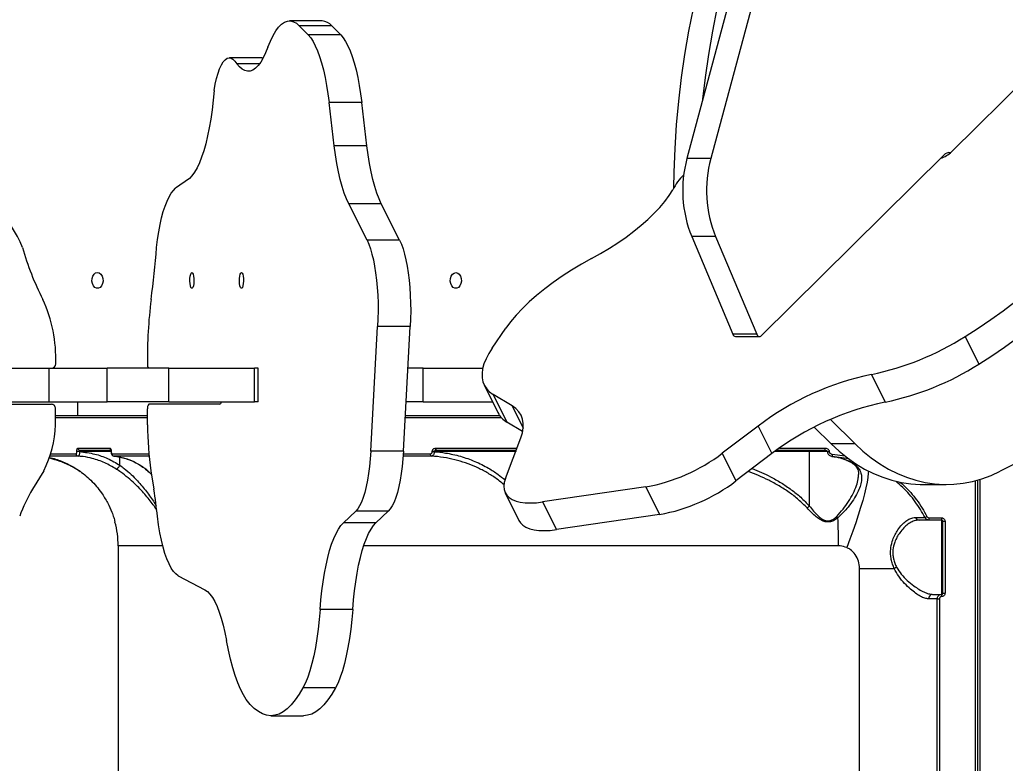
# Model space of a CAD drawing. Header units: millimetres. Extents: x 10665 to 29906, y -6125 to 7364.
# Drawn here: x 23501.5 to 23939.5, y 799 to 1129.4 of the extents above; entities that cross this region are included whole.
import ezdxf

# ---------------------------------------------------------------- set-up
doc = ezdxf.new("R2010")
doc.units = ezdxf.units.MM
for name, color, linetype in [('DIKOM_ОБЪЕКТ', 7, 'Continuous'), ('DIKOM_РАЗМЕР_ЗОНА', 7, 'Continuous'), ('DIKOM_РАЗМЕР_ОБЪЕКТА', 7, 'Continuous')]:
    doc.layers.add(name, color=color, linetype=linetype)
doc.styles.add('style1', font='arial.ttf', dxfattribs={"width": 0.8})
doc.dimstyles.new('1-50', dxfattribs={"dimtxt": 300, "dimasz": 200, "dimexe": 100, "dimexo": 0, "dimgap": 100, "dimtad": 1, "dimdec": 0, "dimtxsty": 'style1', "dimcen": 0, "dimclrd": 7, "dimclre": 7, "dimadec": 1, "dimazin": 2, "dimtfac": 1, "dimtdec": 0, "dimtmove": 1, "dimatfit": 3, "dimfxl": 0, "dimlwd": 25, "dimlwe": 18, "dimarcsym": 0})

# ---------------------------------------------------------------- blocks, each defined once
blk = doc.blocks.new('*D16')
at = {"layer": 'Defpoints', "color": 0, "transparency": 16777216}
for p in [(12665, 4926.53), (12665, 1146.89), (26947.71, -1821.93)]:
    blk.add_point(p, dxfattribs=at)
at = {"layer": 'DIKOM_РАЗМЕР_ОБЪЕКТА', "color": 7, "lineweight": 18, "transparency": 16777216}
for p, q in [((12665, 1146.89), (12665, 5026.53)), ((26947.71, -1821.93), (26947.71, 5026.53))]:
    blk.add_line(p, q, dxfattribs=at)
at = {"layer": 'DIKOM_РАЗМЕР_ОБЪЕКТА', "color": 7, "lineweight": 25, "transparency": 16777216}
blk.add_line((26747.71, 4926.53), (12865, 4926.53), dxfattribs=at)
at = {"layer": 'DIKOM_РАЗМЕР_ОБЪЕКТА', "color": 7, "transparency": 16777216}
for points in [[(12865, 4959.86), (12865, 4893.19), (12665, 4926.53)], [(26747.71, 4959.86), (26747.71, 4893.19), (26947.71, 4926.53)]]:
    blk.add_solid(points, dxfattribs=at)
at = {"layer": 'DIKOM_РАЗМЕР_ОБЪЕКТА', "color": 0, "transparency": 16777216, "insert": (21497, 5179.8), "char_height": 300, "attachment_point": 5, "style": 'style1'}
blk.add_mtext('14300', dxfattribs=at)
blk = doc.blocks.new('*D15')
at = {"layer": 'Defpoints', "color": 0, "transparency": 16777216}
for p in [(20416.84, 4419.04), (19675.94, -4001.39), (28567.5, -4001.39)]:
    blk.add_point(p, dxfattribs=at)
at = {"layer": 'DIKOM_РАЗМЕР_ОБЪЕКТА', "color": 7, "lineweight": 18, "transparency": 16777216}
for p, q in [((20416.84, 4419.04), (28667.5, 4419.04)), ((19675.94, -4001.39), (28667.5, -4001.39))]:
    blk.add_line(p, q, dxfattribs=at)
at = {"layer": 'DIKOM_РАЗМЕР_ОБЪЕКТА', "color": 7, "lineweight": 25, "transparency": 16777216}
blk.add_line((28567.5, 4219.04), (28567.5, -3801.39), dxfattribs=at)
at = {"layer": 'DIKOM_РАЗМЕР_ОБЪЕКТА', "color": 7, "transparency": 16777216}
for points in [[(28534.17, 4219.04), (28600.83, 4219.04), (28567.5, 4419.04)], [(28534.17, -3801.39), (28600.83, -3801.39), (28567.5, -4001.39)]]:
    blk.add_solid(points, dxfattribs=at)
at = {"layer": 'DIKOM_РАЗМЕР_ОБЪЕКТА', "color": 0, "transparency": 16777216, "insert": (28247.96, -1553.33), "char_height": 300, "attachment_point": 5, "rotation": 90, "style": 'style1'}
blk.add_mtext('8400', dxfattribs=at)
blk = doc.blocks.new('*D14')
at = {"layer": 'Defpoints', "color": 0, "transparency": 16777216}
for p in [(28947.71, 6914.03), (10665, 1629.88), (28947.71, -1535.43)]:
    blk.add_point(p, dxfattribs=at)
at = {"layer": 'DIKOM_РАЗМЕР_ЗОНА', "color": 7, "lineweight": 18, "transparency": 16777216}
for p, q in [((10665, 1629.88), (10665, 7014.03)), ((28947.71, -1535.43), (28947.71, 7014.03))]:
    blk.add_line(p, q, dxfattribs=at)
at = {"layer": 'DIKOM_РАЗМЕР_ЗОНА', "color": 7, "lineweight": 25, "transparency": 16777216}
blk.add_line((10865, 6914.03), (28747.71, 6914.03), dxfattribs=at)
at = {"layer": 'DIKOM_РАЗМЕР_ЗОНА', "color": 7, "transparency": 16777216}
for points in [[(10865, 6947.36), (10865, 6880.69), (10665, 6914.03)], [(28747.71, 6947.36), (28747.71, 6880.69), (28947.71, 6914.03)]]:
    blk.add_solid(points, dxfattribs=at)
at = {"layer": 'DIKOM_РАЗМЕР_ЗОНА', "color": 0, "transparency": 16777216, "insert": (21431.5, 7167.3), "char_height": 300, "attachment_point": 5, "style": 'style1'}
blk.add_mtext('18300', dxfattribs=at)
blk = doc.blocks.new('*D13')
at = {"layer": 'Defpoints', "color": 0, "transparency": 16777216}
for p in [(20470.84, 6542.55), (29806, 6542.55), (19621.9, -6125)]:
    blk.add_point(p, dxfattribs=at)
at = {"layer": 'DIKOM_РАЗМЕР_ЗОНА', "color": 7, "lineweight": 18, "transparency": 16777216}
for p, q in [((20470.84, 6542.55), (29906, 6542.55)), ((19621.9, -6125), (29906, -6125))]:
    blk.add_line(p, q, dxfattribs=at)
at = {"layer": 'DIKOM_РАЗМЕР_ЗОНА', "color": 7, "lineweight": 25, "transparency": 16777216}
blk.add_line((29806, -5925), (29806, 6342.55), dxfattribs=at)
at = {"layer": 'DIKOM_РАЗМЕР_ЗОНА', "color": 7, "transparency": 16777216}
for points in [[(29772.67, 6342.55), (29839.33, 6342.55), (29806, 6542.55)], [(29772.67, -5925), (29839.33, -5925), (29806, -6125)]]:
    blk.add_solid(points, dxfattribs=at)
at = {"layer": 'DIKOM_РАЗМЕР_ЗОНА', "color": 0, "transparency": 16777216, "insert": (29552.83, 208.78), "char_height": 300, "attachment_point": 5, "rotation": 90, "style": 'style1'}
blk.add_mtext('12650', dxfattribs=at)

msp = doc.modelspace()

# ---------------------------------------------------------------- linework, layer by layer
at = {"layer": 'DIKOM_ОБЪЕКТ', "color": 7, "linetype": 'Continuous', "lineweight": 15}
for p, q in [((23833.44, 1199.29), (23798.02, 1067.75)), ((23844.03, 1199.29), (23808.62, 1067.75)), ((23915.67, 1070.78), (23986.28, 1140.63)), ((23635.94, 1128.89), (23621.45, 1128.89)), ((23629.73, 1122.69), (23625.75, 1126.74)), ((23640.24, 1126.74), (23625.75, 1126.74)), ((23644.22, 1122.69), (23640.24, 1126.74)), ((23644.22, 1122.69), (23629.73, 1122.69)), ((23609.17, 1112.54), (23594.68, 1112.54)), ((23608.03, 1109.8), (23597.98, 1109.8)), ((23609.17, 1112.54), (23609.7, 1112.47)), ((23641.32, 1073.42), (23639.02, 1092.63)), ((23653.5, 1092.63), (23639.02, 1092.63)), ((23655.81, 1073.42), (23653.5, 1092.63)), ((23655.81, 1073.42), (23641.32, 1073.42)), ((23912.24, 1069.31), (23831.07, 989.03)), ((23808.62, 1067.75), (23798.02, 1067.75)), ((23576.91, 1058.93), (23570.79, 1054.51)), ((23655.87, 1031.46), (23647.73, 1047.62)), ((23662.22, 1047.62), (23647.73, 1047.62)), ((23670.35, 1031.46), (23662.22, 1047.62)), ((23670.35, 1031.46), (23655.87, 1031.46)), ((23810.75, 1033.09), (23800.15, 1033.09)), ((23800.15, 1033.09), (23818.45, 989.65)), ((23810.75, 1033.09), (23829.04, 989.65)), ((23657.55, 937.75), (23660.59, 993.06)), ((23675.07, 993.06), (23660.59, 993.06)), ((23672.04, 937.75), (23675.07, 993.06)), ((23711.51, 983.5), (23717.56, 992.31)), ((23829.04, 989.65), (23818.45, 989.65)), ((23819.66, 988.67), (23830.26, 988.67)), ((23921.63, 988.65), (23927.72, 976.36)), ((23434.36, 974.57), (23514.54, 974.57)), ((23514.54, 959.57), (23514.54, 974.57)), ((23514.54, 974.57), (23540.36, 974.57)), ((23540.36, 959.57), (23540.36, 974.57)), ((23567.72, 974.57), (23540.36, 974.57)), ((23567.72, 959.57), (23567.72, 974.57)), ((23567.72, 974.57), (23605.82, 974.57)), ((23605.82, 959.57), (23605.82, 974.57)), ((23607.47, 974.57), (23605.82, 974.57)), ((23607.47, 959.57), (23607.47, 974.57)), ((23680.89, 974.57), (23674.06, 974.57)), ((23680.89, 959.57), (23680.89, 974.57)), ((23680.89, 974.57), (23707.3, 974.57)), ((23880.04, 971.81), (23886.13, 959.52)), ((23707.93, 967.12), (23714.02, 954.83)), ((23434.36, 959.57), (23514.54, 959.57)), ((23514.54, 959.57), (23540.36, 959.57)), ((23527.28, 953.57), (23527.28, 959.57)), ((23567.72, 959.57), (23540.36, 959.57)), ((23567.72, 959.57), (23605.82, 959.57)), ((23607.47, 959.57), (23605.82, 959.57)), ((23680.89, 959.57), (23673.23, 959.57)), ((23680.89, 959.57), (23711.67, 959.57)), ((23720.34, 957.82), (23711.94, 962.92)), ((23711.94, 962.92), (23718.03, 950.63)), ((23401.12, 958.57), (23515.54, 958.57)), ((23517.38, 949.42), (23517.42, 956.56)), ((23558.33, 949.42), (23558.31, 956.56)), ((23590.35, 958.57), (23558.83, 958.57)), ((23720.34, 957.82), (23725.27, 947.89)), ((23517.4, 953.57), (23527.28, 953.57)), ((23558.32, 952.57), (23517.4, 952.57)), ((23527.28, 953.57), (23558.32, 953.57)), ((23715.6, 952.57), (23672.85, 952.57)), ((23672.91, 953.57), (23714.78, 953.57)), ((23725.03, 946.39), (23718.03, 950.63)), ((23861.8, 951.8), (23872.74, 940.99)), ((23980.87, 950.91), (23937.24, 928.79)), ((23829.64, 948.89), (23813.74, 936.75)), ((23829.64, 948.89), (23835.74, 936.6)), ((23854.64, 948.4), (23862.14, 940.99)), ((23717.38, 925.58), (23724.2, 943.61)), ((23526.89, 937.52), (23526.89, 937.57)), ((23528.17, 937.57), (23526.89, 937.57)), ((23528.17, 937.52), (23526.89, 937.52)), ((23527.35, 939.07), (23541.55, 939.07)), ((23528.17, 937.57), (23528.17, 937.52)), ((23542.09, 937.57), (23528.17, 937.57)), ((23541.92, 938.07), (23528.3, 938.07)), ((23542.09, 937.57), (23542.09, 937.49)), ((23542.09, 937.57), (23542.17, 937.57)), ((23542.09, 937.49), (23542.17, 937.49)), ((23542.17, 937.57), (23542.17, 937.49)), ((23672.04, 937.75), (23657.55, 937.75)), ((23684.88, 937.47), (23684.88, 937.57)), ((23685.78, 937.57), (23684.88, 937.57)), ((23685.78, 937.47), (23684.88, 937.47)), ((23685.78, 937.57), (23685.78, 937.47)), ((23721.92, 937.57), (23685.78, 937.57)), ((23686.4, 939.07), (23722.49, 939.07)), ((23722.09, 938.07), (23686.97, 938.07)), ((23852.47, 937.57), (23837.03, 937.57)), ((23859.47, 938.07), (23837.71, 938.07)), ((23839.11, 939.07), (23859.31, 939.07)), ((23852.47, 913.33), (23852.47, 937.57)), ((23860.42, 937.57), (23852.47, 937.57)), ((23860.42, 937.57), (23860.42, 937.49)), ((23860.42, 937.57), (23861.26, 937.57)), ((23860.42, 937.49), (23861.26, 937.49)), ((23861.26, 937.57), (23861.26, 937.49)), ((23872.74, 940.99), (23862.14, 940.99)), ((23527.47, 935.52), (23514.99, 935.52)), ((23515.32, 936.51), (23526.59, 936.51)), ((23542.59, 936.51), (23558.89, 936.51)), ((23558.98, 935.52), (23543.43, 935.52)), ((23546.05, 931.46), (23546.05, 935.09)), ((23684.45, 935.52), (23671.89, 935.52)), ((23671.96, 936.51), (23683.91, 936.51)), ((23813.74, 936.75), (23819.83, 924.46)), ((23835.74, 936.6), (23819.83, 924.46)), ((23862.5, 935.4), (23863.52, 935.23)), ((23862.57, 936.41), (23868.37, 935.58)), ((23869.94, 934.35), (23862.65, 935.41)), ((23512.17, 928.93), (23507.23, 920.76)), ((23559.76, 928.93), (23561.12, 920.76)), ((23926.28, 468.57), (23926.28, 924.6)), ((23927.28, 468.57), (23927.28, 924.88)), ((23928.29, 925.17), (23928.29, 468.57)), ((23779.79, 921.85), (23733.92, 915.12)), ((23779.79, 921.85), (23785.88, 909.56)), ((23902.74, 922.92), (23913.33, 922.92)), ((23717.29, 919.21), (23723.38, 906.92)), ((23733.92, 915.12), (23740.01, 902.83)), ((23645.35, 905.87), (23650.82, 911.01)), ((23665.31, 911.01), (23650.82, 911.01)), ((23659.84, 905.87), (23665.31, 911.01)), ((23785.88, 909.56), (23740.01, 902.83)), ((23905.62, 908.07), (23911.25, 908.07)), ((23911.28, 907.07), (23905.67, 907.07)), ((23911.28, 874.07), (23911.28, 907.07)), ((23659.84, 905.87), (23645.35, 905.87)), ((23911.78, 906.57), (23912.75, 906.57)), ((23911.78, 874.57), (23911.78, 906.57)), ((23912.75, 906.57), (23912.75, 874.57)), ((23545.28, 895.62), (23545.28, 525.52)), ((23565.09, 895.62), (23545.28, 895.62)), ((23865.44, 895.62), (23654.39, 895.62)), ((23874.78, 535.57), (23874.78, 885.57)), ((23874.78, 885.57), (23890.19, 885.57)), ((23572, 882.36), (23583.8, 876.12)), ((23909.28, 872.07), (23905.43, 872.07)), ((23907.23, 874.07), (23911.28, 874.07)), ((23909.28, 872.07), (23910.24, 872.07)), ((23909.28, 789.07), (23909.28, 872.07)), ((23910.24, 872.07), (23910.24, 789.07)), ((23911.78, 874.57), (23912.75, 874.57)), ((23649.5, 867.32), (23635.01, 867.32)), ((23641.9, 832.54), (23627.41, 832.54)), ((23613.16, 820.13), (23627.64, 820.13))]:
    msp.add_line(p, q, dxfattribs=at)
at = {"layer": 'DIKOM_ОБЪЕКТ', "color": 7, "linetype": 'Continuous', "lineweight": 15, "flags": 128}
for points in [[(23805.14, 1094.18), (23806.27, 1103.69), (23807.76, 1114.04), (23809.5, 1124.31), (23811.5, 1134.49), (23813.76, 1144.57), (23816.26, 1154.53), (23819.01, 1164.35), (23822, 1174.04), (23825.23, 1183.56), (23828.7, 1192.93), (23832.4, 1202.11), (23836.32, 1211.1), (23840.47, 1219.9), (23841.45, 1221.89)], [(23792.18, 1054.71), (23792.33, 1061.72), (23792.78, 1072.27), (23793.48, 1082.79), (23794.45, 1093.26), (23795.68, 1103.69), (23797.17, 1114.04), (23798.91, 1124.31), (23800.91, 1134.49)], [(23611.78, 1117.21), (23612.9, 1119.97), (23614.08, 1122.38), (23615.3, 1124.43), (23616.56, 1126.1), (23617.84, 1127.39), (23619.15, 1128.28), (23620.48, 1128.78), (23621.81, 1128.87), (23623.14, 1128.56), (23624.46, 1127.85), (23625.75, 1126.74)], [(23629.73, 1122.69), (23630.82, 1121.4), (23631.87, 1119.78), (23632.89, 1117.84), (23633.87, 1115.59), (23634.8, 1113.04), (23635.67, 1110.22), (23636.48, 1107.14), (23637.23, 1103.82), (23637.9, 1100.27), (23638.5, 1096.54), (23639.02, 1092.63)], [(23644.22, 1122.69), (23645.31, 1121.4), (23646.36, 1119.78), (23647.38, 1117.84), (23648.36, 1115.59), (23649.29, 1113.04), (23650.16, 1110.22), (23650.97, 1107.14), (23651.71, 1103.82), (23652.39, 1100.27), (23652.99, 1096.54), (23653.5, 1092.63)], [(23611.78, 1117.21), (23610.77, 1114.69), (23609.7, 1112.49), (23608.6, 1110.62), (23607.46, 1109.09), (23606.3, 1107.91), (23605.11, 1107.09), (23603.91, 1106.63), (23602.7, 1106.53), (23601.5, 1106.81), (23600.31, 1107.45), (23599.13, 1108.45), (23597.98, 1109.8)], [(23587.88, 1098.02), (23588.39, 1100.81), (23588.98, 1103.37), (23589.64, 1105.66), (23590.35, 1107.66), (23591.13, 1109.34), (23591.94, 1110.68), (23592.79, 1111.67), (23593.65, 1112.29), (23594.54, 1112.54), (23595.42, 1112.41), (23596.3, 1111.9), (23597.15, 1111.03), (23597.98, 1109.8)], [(23587.88, 1098.02), (23587.48, 1093.64), (23587, 1089.39), (23586.42, 1085.31), (23585.76, 1081.43), (23585.02, 1077.77), (23584.2, 1074.35), (23583.32, 1071.2), (23582.37, 1068.33), (23581.36, 1065.78), (23580.31, 1063.55), (23579.21, 1061.65), (23578.08, 1060.11), (23576.91, 1058.93)], [(23647.73, 1047.62), (23646.7, 1049.86), (23645.73, 1052.43), (23644.81, 1055.3), (23643.96, 1058.45), (23643.18, 1061.86), (23642.48, 1065.51), (23641.86, 1069.37), (23641.32, 1073.42)], [(23662.22, 1047.62), (23661.19, 1049.86), (23660.22, 1052.43), (23659.3, 1055.3), (23658.45, 1058.45), (23657.67, 1061.86), (23656.97, 1065.51), (23656.35, 1069.37), (23655.81, 1073.42)], [(23562.34, 1028.19), (23562.79, 1031.77), (23563.31, 1035.18), (23563.91, 1038.4), (23564.58, 1041.4), (23565.32, 1044.16), (23566.12, 1046.65), (23566.97, 1048.85), (23567.87, 1050.76), (23568.81, 1052.34), (23569.79, 1053.59), (23570.79, 1054.51)], [(23755.61, 1023.28), (23759.66, 1025.53), (23763.59, 1027.88), (23767.39, 1030.33), (23771.02, 1032.85), (23774.47, 1035.44), (23777.7, 1038.07), (23780.72, 1040.72), (23783.48, 1043.4), (23785.99, 1046.06), (23788.21, 1048.71), (23790.14, 1051.32), (23791.77, 1053.87)], [(23921.63, 988.65), (23927.46, 992.4), (23933.11, 996.23), (23938.57, 1000.14), (23943.83, 1004.11), (23948.86, 1008.14), (23953.65, 1012.19), (23958.19, 1016.28), (23962.47, 1020.37), (23966.46, 1024.47), (23970.15, 1028.55), (23973.55, 1032.61), (23976.62, 1036.63), (23979.38, 1040.6), (23981.8, 1044.5)], [(23655.87, 1031.46), (23656.65, 1029.69), (23657.39, 1027.64), (23658.07, 1025.31), (23658.69, 1022.72), (23659.23, 1019.92), (23659.7, 1016.91), (23660.09, 1013.74), (23660.4, 1010.43), (23660.62, 1007.02), (23660.75, 1003.54), (23660.78, 1000.03), (23660.73, 996.53), (23660.59, 993.06)], [(23670.35, 1031.46), (23671.14, 1029.69), (23671.88, 1027.64), (23672.56, 1025.31), (23673.17, 1022.72), (23673.72, 1019.92), (23674.19, 1016.91), (23674.58, 1013.74), (23674.89, 1010.43), (23675.11, 1007.02), (23675.23, 1003.54), (23675.27, 1000.03), (23675.22, 996.53), (23675.07, 993.06)], [(23927.72, 976.36), (23933.55, 980.11), (23939.2, 983.95), (23944.66, 987.85), (23949.92, 991.83), (23954.95, 995.85), (23959.75, 999.91), (23964.29, 1003.99), (23968.56, 1008.09), (23972.55, 1012.18), (23976.25, 1016.27), (23979.64, 1020.32), (23982.72, 1024.34), (23985.47, 1028.31), (23987.89, 1032.21)], [(23755.61, 1023.28), (23751.14, 1020.79), (23746.8, 1018.19), (23742.62, 1015.48), (23738.62, 1012.7), (23734.83, 1009.84), (23731.26, 1006.94), (23727.94, 1004), (23724.9, 1001.05), (23722.14, 998.11), (23719.69, 995.19), (23717.56, 992.31)], [(23536.06, 1017.08), (23536.86, 1016.89), (23537.58, 1016.34), (23538.13, 1015.49), (23538.46, 1014.44), (23538.53, 1013.29), (23538.33, 1012.17), (23537.88, 1011.21), (23537.24, 1010.5), (23536.46, 1010.13), (23535.65, 1010.13), (23534.88, 1010.5), (23534.23, 1011.21), (23533.79, 1012.17), (23533.59, 1013.29), (23533.65, 1014.44), (23533.98, 1015.5), (23534.53, 1016.34), (23535.25, 1016.89), (23536.06, 1017.08)], [(23578.05, 1017.07), (23578.34, 1016.88), (23578.61, 1016.34), (23578.81, 1015.49), (23578.93, 1014.43), (23578.95, 1013.29), (23578.88, 1012.17), (23578.72, 1011.2), (23578.48, 1010.5), (23578.2, 1010.12), (23577.9, 1010.12), (23577.62, 1010.5), (23577.38, 1011.2), (23577.22, 1012.17), (23577.15, 1013.29), (23577.17, 1014.43), (23577.29, 1015.49), (23577.49, 1016.34), (23577.76, 1016.88), (23578.05, 1017.07)], [(23600.05, 1017.07), (23600.34, 1016.88), (23600.61, 1016.34), (23600.81, 1015.49), (23600.93, 1014.43), (23600.95, 1013.29), (23600.88, 1012.17), (23600.72, 1011.2), (23600.48, 1010.5), (23600.2, 1010.12), (23599.9, 1010.12), (23599.62, 1010.5), (23599.38, 1011.2), (23599.22, 1012.17), (23599.15, 1013.29), (23599.17, 1014.43), (23599.29, 1015.49), (23599.49, 1016.34), (23599.76, 1016.88), (23600.05, 1017.07)], [(23695.36, 1017.07), (23696.16, 1016.88), (23696.88, 1016.34), (23697.43, 1015.49), (23697.76, 1014.43), (23697.83, 1013.29), (23697.62, 1012.17), (23697.18, 1011.2), (23696.53, 1010.5), (23695.76, 1010.12), (23694.95, 1010.12), (23694.18, 1010.5), (23693.53, 1011.2), (23693.09, 1012.17), (23692.89, 1013.29), (23692.95, 1014.43), (23693.28, 1015.49), (23693.83, 1016.34), (23694.55, 1016.88), (23695.36, 1017.07)], [(23829.04, 989.65), (23829.21, 989.32), (23829.43, 989.05), (23829.68, 988.84), (23829.96, 988.72), (23830.25, 988.67), (23830.54, 988.71), (23830.82, 988.83), (23831.07, 989.03)], [(23711.51, 983.5), (23709.99, 981.09), (23708.76, 978.75), (23707.85, 976.49), (23707.25, 974.32), (23706.97, 972.27), (23707.01, 970.33), (23707.37, 968.54), (23708.05, 966.89), (23709.04, 965.4), (23710.34, 964.07), (23711.94, 962.92)], [(23724.2, 943.61), (23724.91, 945.89), (23725.28, 948.04), (23725.31, 950.07), (23724.99, 951.95), (23724.32, 953.68), (23723.33, 955.24), (23722, 956.63), (23720.34, 957.82)], [(23657.55, 937.75), (23657.31, 934.3), (23656.98, 930.96), (23656.57, 927.76), (23656.07, 924.75), (23655.5, 921.95), (23654.85, 919.38), (23654.14, 917.09), (23653.38, 915.08), (23652.57, 913.39), (23651.71, 912.03), (23650.82, 911.01)], [(23672.04, 937.75), (23671.8, 934.3), (23671.47, 930.96), (23671.06, 927.76), (23670.56, 924.75), (23669.99, 921.95), (23669.34, 919.38), (23668.63, 917.09), (23667.87, 915.08), (23667.05, 913.39), (23666.2, 912.03), (23665.31, 911.01)], [(23686.97, 938.07), (23686.86, 938.09), (23686.75, 938.15), (23686.65, 938.24), (23686.57, 938.37), (23686.5, 938.52), (23686.44, 938.69), (23686.41, 938.88), (23686.4, 939.07)], [(23722.09, 938.07), (23722.06, 938.06), (23722.03, 938.04), (23722, 937.99), (23721.98, 937.93), (23721.96, 937.85), (23721.94, 937.77), (23721.93, 937.67), (23721.93, 937.61)], [(23852.63, 938.07), (23852.6, 938.06), (23852.57, 938.04), (23852.54, 937.99), (23852.52, 937.93), (23852.5, 937.85), (23852.48, 937.77), (23852.48, 937.67), (23852.47, 937.57)], [(23862.14, 940.99), (23865.67, 937.71), (23869.34, 934.74), (23873.12, 932.08), (23877.01, 929.75), (23881, 927.75), (23885.05, 926.09), (23889.18, 924.77), (23893.35, 923.8), (23897.55, 923.19), (23901.77, 922.93), (23902.74, 922.92)], [(23872.74, 940.99), (23876.27, 937.71), (23879.93, 934.74), (23883.72, 932.08), (23887.61, 929.75), (23891.59, 927.75), (23895.65, 926.09), (23899.77, 924.77), (23903.94, 923.8), (23908.14, 923.19), (23912.36, 922.93), (23916.59, 923.02), (23920.8, 923.48), (23924.99, 924.28), (23929.14, 925.44), (23933.23, 926.95), (23937.24, 928.79)], [(23878.69, 928.86), (23878.64, 927.93), (23878.44, 926.06), (23878.09, 923.9), (23877.59, 921.44), (23876.94, 918.72), (23876.16, 915.77), (23875.24, 912.61), (23874.21, 909.28), (23873.06, 905.8), (23871.82, 902.22), (23870.49, 898.56), (23869.08, 894.86)], [(23717.38, 925.58), (23716.86, 923.83), (23716.66, 922.2), (23716.79, 920.69), (23717.23, 919.33), (23717.99, 918.12), (23719.06, 917.08), (23720.43, 916.21), (23722.08, 915.53), (23724, 915.05), (23726.16, 914.76), (23728.56, 914.68), (23731.15, 914.8), (23733.92, 915.12)], [(23572, 882.36), (23570.93, 883.13), (23569.87, 884.27), (23568.85, 885.77), (23567.87, 887.61), (23566.93, 889.8), (23566.05, 892.3), (23565.23, 895.09), (23564.48, 898.16), (23563.8, 901.48), (23563.21, 905.02), (23562.7, 908.75)], [(23723.38, 906.92), (23724.08, 905.83), (23725.15, 904.79), (23726.52, 903.92), (23728.17, 903.25), (23730.09, 902.76), (23732.25, 902.48), (23734.65, 902.39), (23737.24, 902.51), (23740.01, 902.83)], [(23635.01, 867.32), (23635.37, 871.58), (23635.81, 875.71), (23636.35, 879.68), (23636.96, 883.47), (23637.65, 887.06), (23638.42, 890.42), (23639.25, 893.53), (23640.15, 896.36), (23641.1, 898.91), (23642.1, 901.14), (23643.15, 903.06), (23644.23, 904.63), (23645.35, 905.87)], [(23649.5, 867.32), (23649.85, 871.58), (23650.3, 875.71), (23650.83, 879.68), (23651.45, 883.47), (23652.14, 887.06), (23652.91, 890.42), (23653.74, 893.53), (23654.64, 896.36), (23655.59, 898.91), (23656.59, 901.14), (23657.64, 903.06), (23658.72, 904.63), (23659.84, 905.87)], [(23583.8, 876.12), (23584.94, 875.33), (23586.06, 874.19), (23587.16, 872.69), (23588.21, 870.86), (23589.23, 868.7), (23590.2, 866.23), (23591.11, 863.46), (23591.96, 860.42), (23592.74, 857.11), (23593.46, 853.57)], [(23635.01, 867.32), (23634.63, 862.87), (23634.15, 858.55), (23633.58, 854.4), (23632.92, 850.46), (23632.18, 846.75), (23631.36, 843.3), (23630.46, 840.13), (23629.5, 837.26), (23628.48, 834.73), (23627.41, 832.54)], [(23649.5, 867.32), (23649.12, 862.87), (23648.64, 858.55), (23648.07, 854.4), (23647.41, 850.46), (23646.67, 846.75), (23645.85, 843.3), (23644.95, 840.13), (23643.99, 837.26), (23642.97, 834.73), (23641.9, 832.54)], [(23602.21, 827.3), (23600.92, 829.45), (23599.67, 831.95), (23598.47, 834.8), (23597.33, 837.97), (23596.26, 841.45), (23595.25, 845.23), (23594.31, 849.27), (23593.46, 853.57)], [(23627.41, 832.54), (23625.72, 829.66), (23623.98, 827.14), (23622.22, 825), (23620.43, 823.25), (23618.61, 821.88), (23616.78, 820.9), (23614.94, 820.32), (23613.09, 820.13), (23611.24, 820.35), (23609.4, 820.96), (23607.57, 821.96), (23605.76, 823.36), (23603.97, 825.14), (23602.21, 827.3)], [(23641.9, 832.54), (23640.2, 829.66), (23638.47, 827.14), (23636.71, 825), (23634.92, 823.25), (23633.1, 821.88), (23631.27, 820.9), (23629.43, 820.32), (23627.64, 820.13)]]:
    msp.add_lwpolyline(points, dxfattribs=at)
at = {"layer": 'DIKOM_ОБЪЕКТ', "color": 7, "linetype": 'Continuous', "lineweight": 15}
for centre, radius, start, end in [((23635.64, 1122.9), 5.99, 39.8908, 87.177), ((23906.59, 1080.52), 13.32, 288.4612, 313.001), ((23914.7, 1067.04), 3.35, 81.4904, 137.2364), ((23850.63, 1053.59), 54.48, 164.9271, 202.108), ((23861.22, 1053.59), 54.48, 164.9271, 202.1079), ((23814.5, 1042.52), 25.41, 134.7506, 153.4662), ((23463.26, 1013.16), 42.29, 20.826, 77.8865), ((23621.14, 1061.04), 122.83, 195.5102, 207.066), ((23197.48, 1055.69), 365.9, 352.0597, 355.6893), ((23454.83, 978.84), 62.72, 357.8618, 24.8034), ((23770.62, 979.15), 212.34, 172.9663, 180.7147), ((23819.77, 990.05), 1.38, 196.8323, 265.6219), ((23855.06, 1093.28), 124.01, 281.619, 302.4668), ((23515.57, 976.51), 1.94, 271.7503, 359.6028), ((23560.52, 976.07), 2.27, 169.0213, 221.0912), ((23861.16, 1080.98), 124, 281.618, 302.4678), ((23905.54, 848.87), 125.55, 101.72, 127.1926), ((23589.94, 959.79), 1.28, 288.3697, 350.3408), ((23911.63, 836.59), 125.55, 101.7204, 127.1926), ((23515.48, 956.63), 1.94, 357.9271, 88.1547), ((23560.65, 957.03), 2.38, 139.7155, 191.4356), ((23723.06, 959.45), 10.15, 207.0861, 240.3003), ((23471.88, 950.08), 45.5, 332.2936, 359.1669), ((23707.48, 949.57), 149.16, 180.0579, 187.9563), ((23528.32, 939.05), 0.977, 178.627, 268.5745), ((23542.58, 939.06), 1.03, 179.3557, 232.1742), ((23860.97, 938.83), 1.68, 171.6807, 206.7068), ((23527.57, 936.49), 0.982, 178.821, 264.3009), ((23543.55, 936.48), 0.968, 177.8514, 262.9584), ((23684.83, 936.36), 0.928, 170.7153, 245.8913), ((23766, 999.42), 78.78, 280.0858, 307.3019), ((23864.51, 936.06), 1.97, 169.9102, 199.2666), ((23772.09, 987.13), 78.78, 280.0858, 307.3019), ((23561.34, 887.62), 63.46, 148.514, 160.5467), ((23390.18, 892.22), 173.3, 5.4716, 9.4768), ((23869.54, 912.27), 6.07, 215.6431, 223.2712), ((23629.06, 895.75), 236.38, 359.9706, 2.9965), ((23901.24, 908.83), 1.76, 201.1388, 268.1785), ((23908.93, 899.82), 9.75, 115.5348, 121.1329), ((23910.5, 907.83), 4.89, 177.0764, 188.8297), ((23917.82, 907.82), 6.58, 177.8247, 186.5493), ((23505.28, 895.62), 40, 0, 15.3591), ((23894.13, 879.23), 7.47, 112.8224, 121.8611), ((23907.34, 872.17), 1.91, 93.0382, 182.7581), ((23917.82, 873.32), 6.58, 173.4507, 182.1753)]:
    msp.add_arc(centre, radius, start, end, dxfattribs=at)
for points, knots in [([(23526.59, 936.51), (23526.62, 936.53), (23526.69, 936.55), (23526.78, 936.72), (23526.85, 936.97), (23526.88, 937.26), (23526.89, 937.44), (23526.89, 937.52)], [0, 0, 0, 0, 0.214283, 0.42843, 0.642872, 0.857745, 1, 1, 1, 1]), ([(23526.89, 937.57), (23526.89, 937.68), (23526.9, 937.96), (23526.95, 938.39), (23527.05, 938.77), (23527.19, 939.02), (23527.29, 939.06), (23527.35, 939.07)], [0, 0, 0, 0, 0.140721, 0.355292, 0.570044, 0.784952, 1, 1, 1, 1]), ([(23528.17, 937.52), (23528.17, 937.37), (23528.14, 937), (23528.05, 936.43), (23527.89, 935.93), (23527.69, 935.58), (23527.54, 935.54), (23527.47, 935.52)], [0, 0, 0, 0, 0.142376, 0.357245, 0.571681, 0.785739, 1, 1, 1, 1]), ([(23528.3, 938.07), (23528.28, 938.07), (23528.26, 938.06), (23528.22, 937.97), (23528.19, 937.84), (23528.18, 937.7), (23528.17, 937.61), (23528.17, 937.57)], [0, 0, 0, 0, 0.215049, 0.430107, 0.64481, 0.859432, 1, 1, 1, 1]), ([(23528.17, 937.52), (23530.43, 937.23), (23534.67, 936.68), (23540.71, 934.57), (23544.26, 932.5), (23546.05, 931.46)], [0, 0, 0, 0, 0.359333, 0.6759, 1, 1, 1, 1]), ([(23541.55, 939.07), (23541.6, 939.06), (23541.73, 939.04), (23541.9, 938.84), (23542.05, 938.5), (23542.15, 938.06), (23542.17, 937.74), (23542.17, 937.57)], [0, 0, 0, 0, 0.174178, 0.389601, 0.595818, 0.797867, 1, 1, 1, 1]), ([(23541.97, 938.29), (23541.96, 938.29), (23541.96, 938.3), (23541.98, 938.26), (23542.02, 938.17), (23542.06, 937.99), (23542.09, 937.78), (23542.09, 937.63), (23542.09, 937.57)], [0, 0, 0, 0, 0.011685, 0.190196, 0.368151, 0.594651, 0.834503, 1, 1, 1, 1]), ([(23542.1, 937.49), (23542.09, 937.45), (23542.09, 937.19), (23542.18, 936.65), (23542.42, 936.08), (23542.83, 935.7), (23543.18, 935.52), (23543.39, 935.53), (23543.45, 935.54)], [0, 0, 0, 0, 0.043324, 0.284818, 0.576474, 0.763442, 0.93492, 1, 1, 1, 1]), ([(23542.17, 937.49), (23542.18, 937.39), (23542.19, 937.17), (23542.25, 936.89), (23542.35, 936.67), (23542.47, 936.54), (23542.55, 936.52), (23542.59, 936.51)], [0, 0, 0, 0, 0.203885, 0.407939, 0.613494, 0.826519, 1, 1, 1, 1]), ([(23683.91, 936.51), (23684.05, 936.53), (23684.3, 936.56), (23684.59, 936.76), (23684.79, 937.02), (23684.87, 937.27), (23684.88, 937.42), (23684.88, 937.47)], [0, 0, 0, 0, 0.302584, 0.534726, 0.725559, 0.917164, 1, 1, 1, 1]), ([(23685.78, 937.47), (23685.77, 937.38), (23685.75, 937.07), (23685.63, 936.58), (23685.37, 936.06), (23684.99, 935.67), (23684.66, 935.53), (23684.48, 935.52), (23684.45, 935.52)], [0, 0, 0, 0, 0.089177, 0.293625, 0.489583, 0.71635, 0.954572, 1, 1, 1, 1]), ([(23684.88, 937.57), (23684.88, 937.64), (23684.89, 937.89), (23685.03, 938.28), (23685.34, 938.69), (23685.81, 939.01), (23686.19, 939.05), (23686.4, 939.07)], [0, 0, 0, 0, 0.079579, 0.275731, 0.47077, 0.710548, 1, 1, 1, 1]), ([(23686.97, 938.07), (23686.81, 938.07), (23686.52, 938.05), (23686.17, 937.96), (23685.94, 937.84), (23685.83, 937.73), (23685.79, 937.65), (23685.78, 937.6), (23685.78, 937.57)], [0, 0, 0, 0, 0.35096, 0.618255, 0.802883, 0.879311, 0.949247, 1, 1, 1, 1]), ([(23685.78, 937.47), (23687.44, 937.31), (23691.34, 936.92), (23697.39, 935.53), (23703.83, 933.29), (23709.41, 930.51), (23713.89, 927.69), (23716.21, 925.76), (23717.24, 924.9)], [0, 0, 0, 0, 0.146319, 0.344233, 0.542764, 0.740553, 0.885123, 1, 1, 1, 1]), ([(23859.31, 939.07), (23859.51, 939.06), (23859.96, 939.03), (23860.55, 938.77), (23860.98, 938.4), (23861.22, 937.99), (23861.25, 937.71), (23861.26, 937.57)], [0, 0, 0, 0, 0.226761, 0.491967, 0.695956, 0.847744, 1, 1, 1, 1]), ([(23859.47, 938.07), (23859.48, 938.07), (23859.68, 938.09), (23859.99, 938.01), (23860.28, 937.83), (23860.39, 937.69), (23860.42, 937.6), (23860.42, 937.56), (23860.42, 937.54), (23860.42, 937.53)], [0, 0, 0, 0, 0.027805, 0.498737, 0.763292, 0.896169, 0.948902, 0.981321, 1, 1, 1, 1]), ([(23860.44, 937.49), (23860.45, 937.31), (23860.47, 936.93), (23860.75, 936.39), (23861.22, 935.9), (23861.87, 935.54), (23862.44, 935.41), (23862.77, 935.41), (23862.82, 935.41)], [0, 0, 0, 0, 0.148723, 0.324978, 0.508503, 0.718368, 0.956383, 1, 1, 1, 1]), ([(23861.26, 937.49), (23861.27, 937.42), (23861.28, 937.26), (23861.41, 936.99), (23861.67, 936.71), (23862.08, 936.48), (23862.41, 936.43), (23862.57, 936.41)], [0, 0, 0, 0, 0.103461, 0.262481, 0.461143, 0.728205, 1, 1, 1, 1]), ([(23520.53, 932.76), (23520.2, 932.89), (23518.25, 933.64), (23516.23, 934.15), (23514.55, 934.58)], [0, 0, 0, 0, 0.169764, 1, 1, 1, 1]), ([(23514.64, 934.79), (23514.9, 934.76), (23516.97, 934.45), (23520.36, 933.19), (23525.41, 930.82), (23529.55, 928.02), (23533.11, 924.84), (23535.62, 922.19), (23537.11, 920.19), (23537.83, 919.23)], [0, 0, 0, 0, 0.029759, 0.236772, 0.398753, 0.638592, 0.761722, 0.884835, 1, 1, 1, 1]), ([(23544.4, 929.75), (23542.74, 930.73), (23539.36, 932.71), (23534.34, 934.41), (23530.34, 935.24), (23528.21, 935.45), (23527.47, 935.52)], [0, 0, 0, 0, 0.318193, 0.643964, 0.875252, 1, 1, 1, 1]), ([(23543.39, 935.49), (23543.93, 935.44), (23545.39, 935.31), (23546.97, 934.99), (23547.98, 934.64), (23548.1, 934.6)], [0, 0, 0, 0, 0.342899, 0.924422, 1, 1, 1, 1]), ([(23543.43, 935.52), (23545.18, 935.25), (23548.72, 934.7), (23553.67, 932.45), (23557.5, 930.02), (23559.41, 928.07), (23560, 927.46)], [0, 0, 0, 0, 0.294224, 0.596293, 0.874726, 1, 1, 1, 1]), ([(23548.1, 934.6), (23548.88, 934.35), (23550.57, 933.82), (23553.08, 932.64), (23555.6, 931.13), (23557.92, 929.44), (23559.34, 928.12), (23560, 927.51)], [0, 0, 0, 0, 0.185176, 0.397825, 0.608923, 0.816936, 1, 1, 1, 1]), ([(23716.78, 922.76), (23715.46, 923.84), (23712.87, 925.94), (23708.64, 928.55), (23704.26, 930.76), (23699.63, 932.58), (23694.84, 933.99), (23689.75, 935.05), (23686.27, 935.36), (23684.45, 935.52)], [0, 0, 0, 0, 0.142665, 0.279704, 0.418718, 0.557749, 0.70101, 0.844277, 1, 1, 1, 1]), ([(23862.65, 935.41), (23863.81, 935.23), (23866.15, 934.85), (23868.41, 934.01), (23869.54, 933.59)], [0, 0, 0, 0, 0.497317, 1, 1, 1, 1]), ([(23863.52, 935.23), (23863.93, 935.17), (23865.28, 934.98), (23867.18, 934.44), (23868.64, 933.84), (23869.2, 933.61)], [0, 0, 0, 0, 0.213795, 0.699123, 1, 1, 1, 1]), ([(23869.54, 933.59), (23870.23, 933.27), (23871.6, 932.63), (23873.21, 931.43), (23874.44, 930.04), (23875.29, 928.42), (23875.7, 926.56), (23875.64, 924.39), (23875.06, 921.97), (23873.87, 919.18), (23872.09, 916.11), (23869.89, 913.12), (23867.6, 910.37), (23865.94, 908.86), (23865.11, 908.1)], [0, 0, 0, 0, 0.06777, 0.135569, 0.206319, 0.277105, 0.356892, 0.436717, 0.528957, 0.621245, 0.729144, 0.837084, 0.918594, 1, 1, 1, 1]), ([(23869.2, 933.65), (23869.65, 933.44), (23870.6, 933.02), (23871.75, 932.27), (23872.72, 931.44), (23873.45, 930.53), (23873.98, 929.5), (23874.28, 928.46), (23874.3, 927.68), (23874.3, 927.36)], [0, 0, 0, 0, 0.127164, 0.261877, 0.403573, 0.549509, 0.704899, 0.87977, 1, 1, 1, 1]), ([(23869.22, 933.66), (23869.24, 933.64), (23869.32, 933.59), (23869.44, 933.59), (23869.53, 933.59), (23869.54, 933.59)], [0, 0, 0, 0, 0.227488, 0.858285, 1, 1, 1, 1]), ([(23520.53, 932.76), (23520.54, 932.76), (23520.61, 932.73), (23520.72, 932.73), (23520.85, 932.85), (23520.89, 932.88)], [0, 0, 0, 0, 0.089864, 0.725537, 1, 1, 1, 1]), ([(23528.43, 928.53), (23527.61, 929.08), (23525.87, 930.24), (23523.17, 931.66), (23521.36, 932.41), (23520.53, 932.76)], [0, 0, 0, 0, 0.326487, 0.691568, 1, 1, 1, 1]), ([(23544.4, 929.75), (23544.42, 929.75), (23544.47, 929.75), (23544.62, 929.79), (23544.9, 929.98), (23545.29, 930.37), (23545.7, 930.88), (23545.93, 931.26), (23546.05, 931.45)], [0, 0, 0, 0, 0.038087, 0.149192, 0.361867, 0.574574, 0.787267, 1, 1, 1, 1]), ([(23562.38, 911.69), (23561.86, 912.43), (23560.28, 914.72), (23557.15, 918.64), (23553.35, 922.68), (23549.71, 925.9), (23546.88, 928.1), (23545.1, 929.29), (23544.4, 929.75)], [0, 0, 0, 0, 0.116206, 0.357466, 0.598344, 0.751125, 0.903697, 1, 1, 1, 1]), ([(23546.05, 931.46), (23546.05, 931.46), (23546.05, 931.46), (23546.05, 931.45), (23546.05, 931.45)], [0, 0, 0, 0, 0.621544, 1, 1, 1, 1]), ([(23546.05, 931.45), (23546.05, 931.45), (23546.7, 930.98), (23548.38, 929.7), (23551.02, 927.4), (23554.41, 924.02), (23557.91, 919.8), (23560.6, 916), (23561.88, 913.89), (23562.17, 913.42)], [0, 0, 0, 0, 0.000084, 0.099591, 0.259288, 0.419198, 0.672757, 0.92667, 1, 1, 1, 1]), ([(23851.47, 912.48), (23850.22, 913.73), (23847.71, 916.25), (23843.47, 919.46), (23839.02, 922.32), (23833.06, 925.59), (23828.4, 927.47), (23825.37, 928.69)], [0, 0, 0, 0, 0.169541, 0.341106, 0.511225, 0.681383, 1, 1, 1, 1]), ([(23827.07, 929.99), (23829.81, 928.84), (23834.21, 926.99), (23839.93, 923.69), (23844.43, 920.67), (23848.69, 917.29), (23851.21, 914.65), (23852.47, 913.32)], [0, 0, 0, 0, 0.292948, 0.470335, 0.647676, 0.822926, 1, 1, 1, 1]), ([(23864.6, 908.73), (23865.59, 909.78), (23867.57, 911.9), (23869.93, 915.42), (23872, 918.93), (23873.43, 922.3), (23874.24, 925.13), (23874.25, 926.71), (23874.26, 927.37)], [0, 0, 0, 0, 0.172471, 0.345275, 0.531575, 0.717757, 0.880336, 1, 1, 1, 1]), ([(23903.89, 908.17), (23902.53, 910.58), (23900.46, 914.23), (23896.92, 918.57), (23894.02, 921.64), (23891.89, 923.46), (23890.84, 924.36)], [0, 0, 0, 0, 0.39517, 0.598674, 0.80217, 1, 1, 1, 1]), ([(23892.73, 923.95), (23893.35, 923.42), (23895.03, 921.97), (23897.52, 919.32), (23900.21, 916.01), (23902.66, 912.45), (23904.04, 909.9), (23904.73, 908.62)], [0, 0, 0, 0, 0.124283, 0.340075, 0.555869, 0.777939, 1, 1, 1, 1]), ([(23537.83, 919.23), (23538.77, 917.77), (23540.66, 914.86), (23542.3, 911.1), (23543.19, 908.55), (23543.59, 907.2), (23543.81, 906.4), (23543.84, 906.28), (23543.86, 906.22)], [0, 0, 0, 0, 0.28806, 0.576007, 0.744681, 0.831592, 0.918023, 1, 1, 1, 1]), ([(23852.47, 913.32), (23852.31, 913.17), (23852.02, 912.89), (23851.67, 912.62), (23851.5, 912.5), (23851.47, 912.48)], [0, 0, 0, 0, 0.499475, 0.907315, 1, 1, 1, 1]), ([(23865.11, 908.1), (23864.47, 907.63), (23863.36, 906.8), (23861.42, 906.16), (23859.44, 906.25), (23857.4, 907.14), (23855.42, 908.56), (23853.42, 910.41), (23852.16, 911.75), (23851.47, 912.48)], [0, 0, 0, 0, 0.150783, 0.262532, 0.375813, 0.504345, 0.659844, 0.816014, 1, 1, 1, 1]), ([(23852.47, 913.32), (23852.47, 913.32), (23852.47, 913.32), (23852.47, 913.32), (23852.47, 913.33), (23852.47, 913.33)], [0, 0, 0, 0, 0.277012, 0.67328, 1, 1, 1, 1]), ([(23852.47, 913.33), (23853.08, 912.56), (23854.2, 911.17), (23855.97, 909.23), (23857.72, 907.74), (23859.44, 906.84), (23860.65, 906.72), (23861.74, 906.85), (23863.08, 907.38), (23864.04, 908.23), (23864.6, 908.73)], [0, 0, 0, 0, 0.192073, 0.35118, 0.509491, 0.634435, 0.718649, 0.742091, 0.849597, 1, 1, 1, 1]), ([(23890.19, 885.57), (23889.92, 886.23), (23889.38, 887.53), (23888.81, 889.63), (23888.53, 891.8), (23888.56, 894.54), (23889.16, 897.39), (23890.24, 900.1), (23891.53, 902.43), (23893.09, 904.54), (23894.88, 906.3), (23896.7, 907.52), (23898.28, 908.12), (23899.23, 908.18), (23899.6, 908.2)], [0, 0, 0, 0, 0.061061, 0.122048, 0.183619, 0.245192, 0.354859, 0.436926, 0.5191, 0.622817, 0.726597, 0.831089, 0.935578, 1, 1, 1, 1]), ([(23901.18, 907.07), (23900.8, 907.05), (23899.81, 907), (23898.15, 906.43), (23896.25, 905.3), (23894.37, 903.65), (23892.73, 901.7), (23891.36, 899.52), (23890.21, 897.03), (23889.57, 894.43), (23889.5, 891.98), (23889.67, 890.64), (23889.97, 889.28), (23890.38, 887.9), (23890.95, 886.72), (23891.24, 886.11)], [0, 0, 0, 0, 0.06539, 0.170369, 0.277942, 0.381812, 0.48841, 0.569565, 0.652795, 0.760419, 0.815164, 0.871887, 0.880045, 0.939202, 1, 1, 1, 1]), ([(23899.6, 908.2), (23900.46, 908.19), (23902.23, 908.18), (23903.46, 908.18), (23903.86, 908.17), (23903.88, 908.17), (23903.89, 908.17)], [0, 0, 0, 0, 0.341498, 0.692995, 0.91801, 1, 1, 1, 1]), ([(23905.67, 907.07), (23905.58, 907.07), (23905.4, 907.07), (23903.94, 907.07), (23902.11, 907.07), (23901.18, 907.07)], [0, 0, 0, 0, 0.306973, 0.64847, 1, 1, 1, 1]), ([(23905.67, 907.07), (23905.61, 907.08), (23905.33, 907.08), (23904.83, 907.22), (23904.25, 907.6), (23904.01, 907.98), (23903.89, 908.17)], [0, 0, 0, 0, 0.08189, 0.388065, 0.693983, 1, 1, 1, 1]), ([(23904.73, 908.62), (23904.79, 908.53), (23904.91, 908.34), (23905.2, 908.15), (23905.45, 908.08), (23905.59, 908.08), (23905.62, 908.07)], [0, 0, 0, 0, 0.305741, 0.61164, 0.918026, 1, 1, 1, 1]), ([(23911.25, 908.07), (23911.36, 908.07), (23911.64, 908.05), (23912.06, 907.87), (23912.44, 907.53), (23912.7, 907.08), (23912.73, 906.74), (23912.75, 906.57)], [0, 0, 0, 0, 0.141851, 0.356723, 0.571285, 0.785678, 1, 1, 1, 1]), ([(23911.78, 906.57), (23911.78, 906.63), (23911.77, 906.74), (23911.68, 906.89), (23911.55, 907.01), (23911.41, 907.07), (23911.32, 907.07), (23911.28, 907.07)], [0, 0, 0, 0, 0.213998, 0.428264, 0.642819, 0.857904, 1, 1, 1, 1]), ([(23869.08, 894.86), (23868.1, 895.19), (23867.01, 895.56), (23865.77, 895.62), (23865.55, 895.62), (23865.44, 895.62)], [0, 0, 0, 0, 0.821758, 0.907868, 1, 1, 1, 1]), ([(23874.78, 885.57), (23874.69, 886.69), (23874.49, 888.89), (23872.98, 891.84), (23871.05, 893.85), (23869.6, 894.6), (23869.08, 894.86)], [0, 0, 0, 0, 0.288565, 0.571633, 0.847047, 1, 1, 1, 1]), ([(23905.43, 872.07), (23904.88, 872.14), (23903.77, 872.26), (23901.8, 873.18), (23899.67, 874.54), (23897.3, 876.41), (23894.74, 878.88), (23892.13, 881.9), (23890.82, 884.38), (23890.19, 885.57)], [0, 0, 0, 0, 0.129538, 0.263508, 0.393835, 0.526894, 0.686044, 0.849532, 1, 1, 1, 1]), ([(23891.24, 886.11), (23891.9, 885.05), (23893.28, 882.82), (23896, 880.15), (23898.67, 877.96), (23901.18, 876.28), (23903.39, 875.08), (23905.47, 874.25), (23906.64, 874.13), (23907.23, 874.07)], [0, 0, 0, 0, 0.146375, 0.305498, 0.468991, 0.600897, 0.735097, 0.865701, 1, 1, 1, 1]), ([(23909.28, 872.07), (23909.29, 872.22), (23909.32, 872.59), (23909.56, 873.15), (23910.01, 873.66), (23910.61, 874.01), (23911.06, 874.05), (23911.28, 874.07)], [0, 0, 0, 0, 0.140713, 0.355477, 0.570299, 0.785161, 1, 1, 1, 1]), ([(23911.25, 873.07), (23911.13, 873.06), (23910.91, 873.04), (23910.61, 872.87), (23910.38, 872.61), (23910.26, 872.33), (23910.25, 872.15), (23910.24, 872.07)], [0, 0, 0, 0, 0.215154, 0.430154, 0.644948, 0.859562, 1, 1, 1, 1]), ([(23912.75, 874.57), (23912.74, 874.46), (23912.72, 874.19), (23912.54, 873.76), (23912.2, 873.38), (23911.75, 873.12), (23911.42, 873.09), (23911.25, 873.07)], [0, 0, 0, 0, 0.140685, 0.355103, 0.569903, 0.784895, 1, 1, 1, 1]), ([(23911.28, 874.07), (23911.34, 874.08), (23911.45, 874.09), (23911.6, 874.18), (23911.72, 874.3), (23911.78, 874.44), (23911.78, 874.54), (23911.78, 874.57)], [0, 0, 0, 0, 0.215497, 0.430687, 0.645265, 0.859623, 1, 1, 1, 1])]:
    msp.add_open_spline(points, degree=3, knots=knots, dxfattribs=at)

# ---------------------------------------------------------------- dimensions: what is measured, and where the dimension line sits
at = {"layer": 'DIKOM_РАЗМЕР_ЗОНА'}
dim = msp.add_linear_dim(base=(28947.71, 6914.03), p1=(10665, 1629.88), p2=(28947.71, -1535.43), text='18300', dimstyle='1-50', override={"dimscale": 1, "dimtix": 0, "dimtofl": 1, "dimtmove": 1, "dimatfit": 3}, dxfattribs=at)
dim.commit()
dim.dimension.update_dxf_attribs({"geometry": '*D14', "text_midpoint": (21431.5, 6914.03), "dimtype": 160})
dim = msp.add_linear_dim(base=(29806, 6542.55), p1=(19621.9, -6125), p2=(20470.84, 6542.55), angle=90, text='12650', dimstyle='1-50', dxfattribs=at)
dim.commit()
dim.dimension.update_dxf_attribs({"geometry": '*D13', "text_midpoint": (29806, 208.78), "dimtype": 160})
at = {"layer": 'DIKOM_РАЗМЕР_ОБЪЕКТА'}
dim = msp.add_linear_dim(base=(12665, 4926.53), p1=(26947.71, -1821.93), p2=(12665, 1146.89), angle=180, text='14300', dimstyle='1-50', override={"dimscale": 1, "dimtix": 0, "dimtofl": 1, "dimtmove": 1, "dimatfit": 3}, dxfattribs=at)
dim.commit()
dim.dimension.update_dxf_attribs({"geometry": '*D16', "text_midpoint": (21497, 4926.53), "dimtype": 160})
dim = msp.add_linear_dim(base=(28567.5, -4001.39), p1=(20416.84, 4419.04), p2=(19675.94, -4001.39), angle=90, text='8400', dimstyle='1-50', dxfattribs=at)
dim.commit()
dim.dimension.update_dxf_attribs({"geometry": '*D15', "text_midpoint": (28501.13, -1553.33), "dimtype": 160})

doc.saveas('drawing.dxf')
